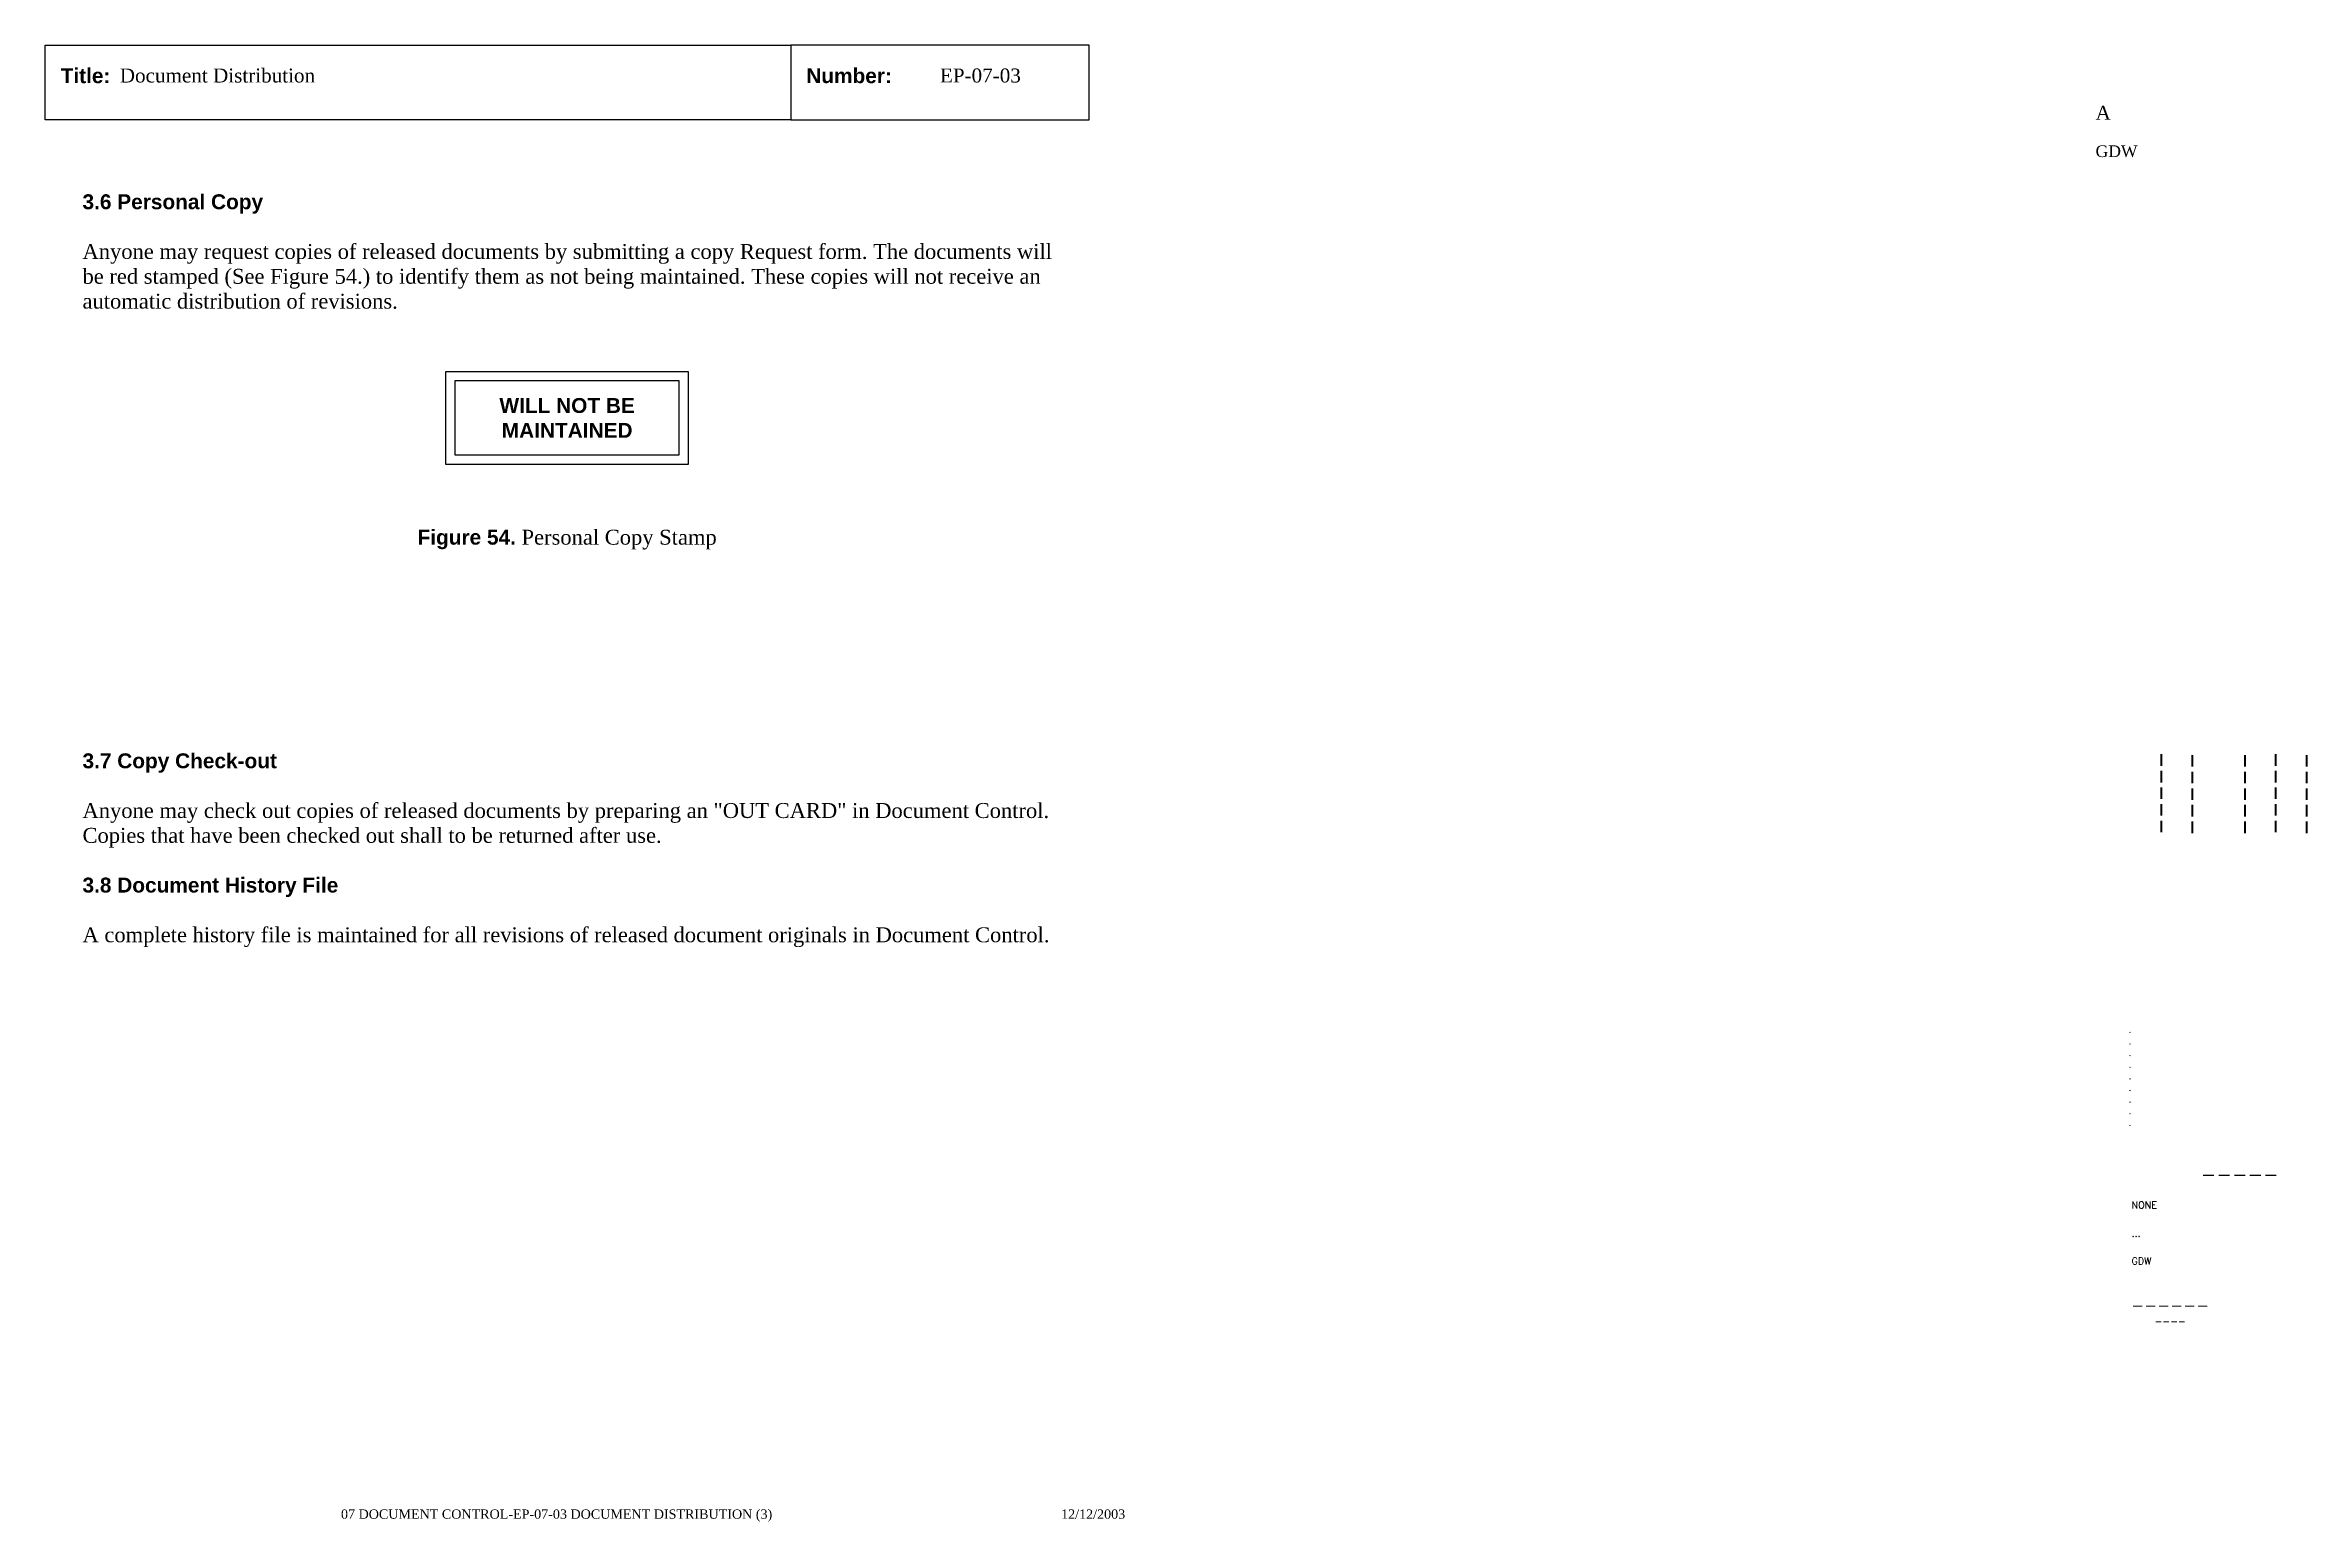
# Paper-space layout 'EP-07-03 Document Distribution (3)' of a CAD drawing. Header units: inches. Extents: x 1 to 31.3, y 0.2 to 20.
import ezdxf
from ezdxf.enums import TextEntityAlignment as Align

# ---------------------------------------------------------------- set-up
doc = ezdxf.new("R2010")
doc.units = ezdxf.units.IN
doc.header["$MEASUREMENT"] = 0
doc.layers.add('TitleBlock_Attributes', color=40, linetype='Continuous', plot=False)
doc.layers.add('TitleBlock_Atts_Print', color=1, linetype='Continuous')
doc.styles.get("Standard").update_dxf_attribs({"font": 'simplex.shx'})
doc.styles.add('style1', font='TIMES.TTF')
doc.styles.add('styleAtt', font='TIMES.TTF')
doc.styles.add('TBBIGTEXT', font='complex.shx')

# ---------------------------------------------------------------- blocks, each defined once
blk = doc.blocks.new('Test1')
at = {"layer": 'TitleBlock_Attributes', "style": 'TBBIGTEXT', "width": 0.8}
for tag, p, height in [('SideLine1', (29.492, 9.408), 0.25), ('SideLine2', (29.906, 9.396), 0.25), ('SideLine3', (30.612, 9.396), 0.25), ('SideLine4', (31.026, 9.408), 0.25), ('SideLine5', (31.44, 9.396), 0.25), ('File-Layout', (28.803, 3.641), 0.125)]:
    blk.add_attdef(tag, p, '', height=height, rotation=90, dxfattribs=at)
at = {"layer": 'TitleBlock_Attributes'}
for tag, p, height in [('REV1', (28.947, 6.754), 0.0625), ('REV2', (28.947, 6.598), 0.0625), ('REV3', (28.947, 6.442), 0.0625), ('REV4', (28.947, 6.286), 0.0625), ('REV5', (28.947, 6.13), 0.0625), ('REV6', (28.947, 5.974), 0.0625), ('REV7', (28.947, 5.818), 0.0625), ('REV8', (28.947, 5.662), 0.0625), ('REV9', (28.947, 5.506), 0.0625), ('SCALE', (28.983, 4.394), 0.0938), ('INCHARGE', (28.983, 4.016), 0.0938), ('DRW', (28.983, 3.641), 0.0938)]:
    blk.add_attdef(tag, p, '', height=height, dxfattribs=at)
at = {"layer": 'TitleBlock_Attributes', "style": 'TBBIGTEXT'}
for tag, height, p in [('PROJNUM', 0.188, (30.434, 4.761)), ('DWG_NUM', 0.156, (31.168, 4.127)), ('CUSTOMER', 0.156, (29.501, 3.017)), ('LOCATION', 0.0938, (29.501, 2.835)), ('DESC_1', 0.188, (29.501, 2.412)), ('DESC_2', 0.188, (29.501, 2.1)), ('DESC_3', 0.188, (29.501, 1.787))]:
    blk.add_attdef(tag, text='', height=height, dxfattribs=at).set_placement(p, align=Align.CENTER)
at = {"layer": 'TitleBlock_Attributes'}
blk.add_attdef('DRW_DATE', text='', height=0.0938, dxfattribs=at).set_placement((31.149, 3.648), align=Align.CENTER)

psp = doc.layouts.new('EP-07-03 Document Distribution (3)')

# ---------------------------------------------------------------- linework, layer by layer
for points in [[(1, 20), (11, 20), (11, 19), (1, 19)], [(11, 19), (15, 19), (15, 20), (11, 20)]]:
    psp.add_lwpolyline(points, close=True)
at = {"color": 30}
for points in [[(6.375, 15.625), (9.625, 15.625), (9.625, 14.375), (6.375, 14.375)], [(6.5, 15.5), (9.5, 15.5), (9.5, 14.5), (6.5, 14.5)]]:
    psp.add_lwpolyline(points, close=True, dxfattribs=at)

# ---------------------------------------------------------------- block references
ref = psp.add_blockref('Test1', (0, 0))
ref.add_attrib('CUSTOMER', '------', dxfattribs={"layer": 'TitleBlock_Attributes', "height": 0.1562, "style": 'TBBIGTEXT'}).set_placement((29.501, 3.017), align=Align.CENTER)
ref.add_attrib('LOCATION', '----', dxfattribs={"layer": 'TitleBlock_Attributes', "height": 0.0938, "style": 'TBBIGTEXT'}).set_placement((29.501, 2.835), align=Align.CENTER)
ref.add_attrib('DESC_1', 'Document Distribution', (2, 19.5), dxfattribs={"layer": 'TitleBlock_Atts_Print', "height": 0.1875, "style": 'styleAtt'})
ref.add_attrib('DESC_2', 'EP-07-03', (13, 19.5), dxfattribs={"layer": 'TitleBlock_Atts_Print', "height": 0.1875, "style": 'styleAtt'})
ref.add_attrib('DESC_3', 'A', (28.5, 19), dxfattribs={"layer": 'TitleBlock_Attributes', "height": 0.188, "style": 'styleAtt'})
ref.add_attrib('PROJNUM', '-----', dxfattribs={"layer": 'TitleBlock_Attributes', "height": 0.1875, "style": 'TBBIGTEXT'}).set_placement((30.434, 4.761), align=Align.CENTER)
ref.add_attrib('DWG_NUM', 'GDW', (28.5, 18.5), dxfattribs={"layer": 'TitleBlock_Attributes', "height": 0.1562, "style": 'styleAtt'})
ref.add_attrib('DRW_DATE', '12/12/2003', dxfattribs={"layer": 'TitleBlock_Atts_Print', "height": 0.125, "style": 'styleAtt'}).set_placement((15.055, 0.232), align=Align.CENTER)
ref.add_attrib('DRW', 'GDW', (28.983, 3.641), dxfattribs={"layer": 'TitleBlock_Attributes', "height": 0.0938})
ref.add_attrib('INCHARGE', '...', (28.983, 4.016), dxfattribs={"layer": 'TitleBlock_Attributes', "height": 0.0938})
ref.add_attrib('SCALE', 'NONE', (28.983, 4.394), dxfattribs={"layer": 'TitleBlock_Attributes', "height": 0.0938})
ref.add_attrib('REV1', '.', (28.947, 6.754), dxfattribs={"layer": 'TitleBlock_Attributes', "height": 0.0625})
ref.add_attrib('REV2', '.', (28.947, 6.598), dxfattribs={"layer": 'TitleBlock_Attributes', "height": 0.0625})
ref.add_attrib('REV3', '.', (28.947, 6.442), dxfattribs={"layer": 'TitleBlock_Attributes', "height": 0.0625})
ref.add_attrib('REV4', '.', (28.947, 6.286), dxfattribs={"layer": 'TitleBlock_Attributes', "height": 0.0625})
ref.add_attrib('REV5', '.', (28.947, 6.13), dxfattribs={"layer": 'TitleBlock_Attributes', "height": 0.0625})
ref.add_attrib('REV6', '.', (28.947, 5.974), dxfattribs={"layer": 'TitleBlock_Attributes', "height": 0.0625})
ref.add_attrib('REV7', '.', (28.947, 5.818), dxfattribs={"layer": 'TitleBlock_Attributes', "height": 0.0625})
ref.add_attrib('REV8', '.', (28.947, 5.662), dxfattribs={"layer": 'TitleBlock_Attributes', "height": 0.0625})
ref.add_attrib('REV9', '.', (28.947, 5.506), dxfattribs={"layer": 'TitleBlock_Attributes', "height": 0.0625})
ref.add_attrib('SideLine1', '-----', (29.492, 9.408), dxfattribs={"layer": 'TitleBlock_Attributes', "height": 0.25, "rotation": 90, "style": 'TBBIGTEXT', "width": 0.8})
ref.add_attrib('SideLine2', '-----', (29.906, 9.396), dxfattribs={"layer": 'TitleBlock_Attributes', "height": 0.25, "rotation": 90, "style": 'TBBIGTEXT', "width": 0.8})
ref.add_attrib('SideLine3', '-----', (30.612, 9.396), dxfattribs={"layer": 'TitleBlock_Attributes', "height": 0.25, "rotation": 90, "style": 'TBBIGTEXT', "width": 0.8})
ref.add_attrib('SideLine4', '-----', (31.026, 9.408), dxfattribs={"layer": 'TitleBlock_Attributes', "height": 0.25, "rotation": 90, "style": 'TBBIGTEXT', "width": 0.8})
ref.add_attrib('SideLine5', '-----', (31.44, 9.396), dxfattribs={"layer": 'TitleBlock_Attributes', "height": 0.25, "rotation": 90, "style": 'TBBIGTEXT', "width": 0.8})
ref.add_attrib('File-Layout', '07 DOCUMENT CONTROL-EP-07-03 DOCUMENT DISTRIBUTION (3)', dxfattribs={"layer": 'TitleBlock_Atts_Print', "height": 0.125, "style": 'styleAtt'}).set_placement((7.859, 0.232), align=Align.CENTER)

# ---------------------------------------------------------------- texts
at = {"color": 5, "char_height": 0.2, "width": 2, "attachment_point": 1, "line_spacing_factor": 1.5, "style": 'style1'}
for s, insert in [('{\\fArial|b1|i0|c0|p34;Title:}', (1.207, 19.691)), ('{\\fArial|b1|i0|c0|p34;Number:}', (11.207, 19.691))]:
    psp.add_mtext(s, dxfattribs=dict(at, insert=insert))
at = {"color": 5, "char_height": 0.2, "style": 'style1'}
for s, insert, width, attachment_point in [('{\\fArial|b1|i0|c0|p34;3.6 Personal Copy\\P\\P}Anyone may request copies of released documents by submitting a copy Request form. The documents will be red stamped (See Figure 54.) to identify them as not being maintained. These copies will not receive an automatic distribution of revisions.', (1.5, 18), 13, 1), ('{\\fArial|b1|i0|c0|p34;WILL NOT BE MAINTAINED}', (8, 15), 2.357, 5), ('{\\fArial|b1|i0|c0|p34;Figure 54.} Personal Copy Stamp', (8, 13.5), 13, 2), ('{\\fArial|b1|i0|c0|p34;3.7 Copy Check-out\\P\\P}Anyone may check out copies of released documents by preparing an "OUT CARD" in Document Control. Copies that have been checked out shall to be returned after use.\\P\\P{\\fArial|b1|i0|c0|p34;3.8 Document History File\\P\\P}A complete history file is maintained for all revisions of released document originals in Document Control.', (1.5, 10.5), 13, 1)]:
    psp.add_mtext(s, dxfattribs=dict(at, insert=insert, width=width, attachment_point=attachment_point))

doc.saveas('drawing.dxf')
